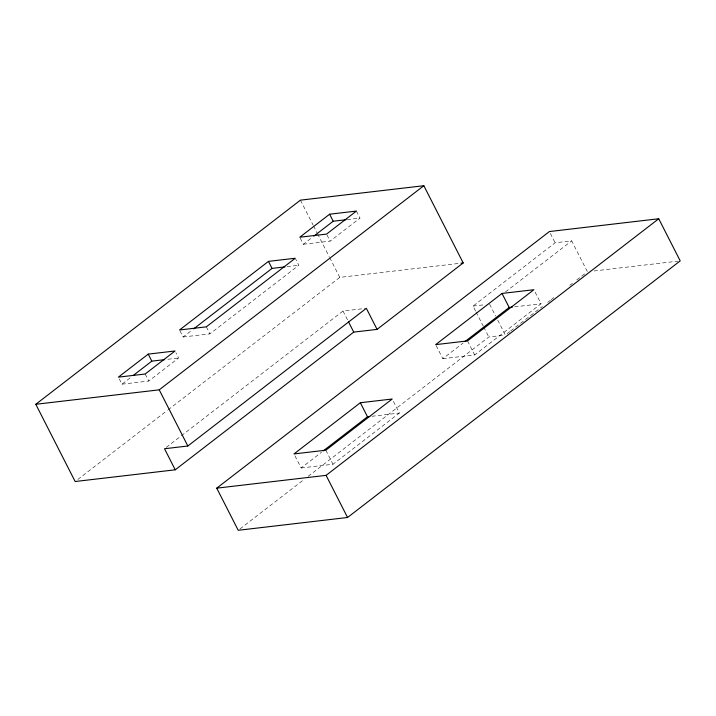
<?xml version="1.0" encoding="UTF-8"?>
<svg xmlns="http://www.w3.org/2000/svg" width="716" height="716" viewBox="0 0 716 716"><rect width="100%" height="100%" fill="white"/><g stroke="black" fill="none" stroke-linecap="round" stroke-linejoin="round"><path stroke-width="0.54" stroke-dasharray="3.58 2.69" d="M119.286 378.898L121.971 384.17L131.628 376.723M179.993 330.855L183.117 336.994L191.924 330.201M300.219 238.115L303.342 244.254L312.122 237.479M121.971 384.17L148.758 381.037L178.606 358.009L175.921 352.737M183.117 336.994L209.904 333.862L298.832 265.269L295.699 259.12M303.342 244.254L330.13 241.122L359.978 218.094L356.398 211.077M77.811 479.469L167.195 410.519M168.081 409.838L339.769 277.387L459.878 263.327M166.273 447.375L180.414 436.474M181.3 435.784L343.009 311.048L365.223 308.444M475.585 311.084L473.043 306.099L555.115 242.787L571.672 240.853L587.415 271.74M505.487 291.904L571.672 240.853M294.938 455.806L301.141 467.978L321.493 452.279M436.142 345.577L442.819 358.68L463.171 342.982M239.985 528.927L303.736 479.747M308.157 476.328L488.786 336.994L504.234 335.186M301.141 467.978L332.994 464.245L399.358 413.051L392.672 399.949M442.819 358.68L474.672 354.948L541.036 303.763L534.834 291.591M507.107 333.692L509.756 331.651M510.633 330.971L542.406 306.466M547.704 302.376L550.344 300.335M551.231 299.655L553.88 297.614M569.766 285.362L572.406 283.321M576.819 279.911L586.529 272.429M347.126 219.597L359.978 218.094M287.044 266.647L298.832 265.269M594.038 270.97L677.989 261.143M473.043 306.099L484.079 304.81M514.67 306.842L541.036 303.763M167.893 359.262L178.606 358.009M371.89 416.273L399.358 413.051M550.344 233.425L555.115 242.787M489.601 304.166L495.696 316.123M497.727 320.106L505.344 335.052M476.095 312.078L483.202 326.031M483.712 327.024L488.786 336.994M467.521 340.905L474.672 354.948M326.997 234.973L330.13 241.122M300.416 200.158L313.035 224.914M313.536 225.898L317.072 232.834M317.573 233.819L329.172 256.596M329.682 257.59L339.769 277.387M343.009 311.048L347.887 320.616M325.834 450.203L332.994 464.245M206.324 326.836L209.904 333.862M145.178 374.012L148.758 381.037"/><path stroke-width="1.07" d="M35.8 404.289L300.416 200.158L423.836 185.713L463.189 262.942L377.072 329.378L353.74 332.108L175.241 469.803L75.153 481.519L35.8 404.289L159.221 389.835L423.836 185.713M148.239 354.125L118.391 377.144L145.178 374.012L175.026 350.983L148.239 354.125L151.819 361.141L164.68 359.638M268.464 261.376L179.546 329.978L206.324 326.836L295.252 258.243L268.464 261.376L272.044 268.402L284.905 266.898M329.62 214.209L299.771 237.238L326.55 234.096L356.398 211.077L329.62 214.209L333.191 221.226L346.052 219.722M133.382 375.363L151.819 361.141M193.687 328.85L272.044 268.402M313.877 236.128L333.191 221.226M175.241 469.803L164.51 448.744L187.834 446.005L366.332 308.31L377.072 329.378M216.742 488.16L549.396 231.554L658.738 218.756L680.2 260.884L347.555 517.489L238.213 530.288L216.742 488.16L326.084 475.361L658.738 218.756M360.345 402.741L293.981 453.935L325.834 450.203L392.198 399.009L360.345 402.741L367.496 416.784L369.698 416.524M502.023 293.444L435.668 344.638L467.521 340.905L533.876 289.72L502.023 293.444L509.183 307.486L512.477 307.101M323.256 450.91L367.496 416.784M464.944 341.613L509.183 307.486M460.988 263.202L463.189 262.942M348.37 321.574L353.74 332.108M326.084 475.361L347.555 517.489M159.221 389.835L187.834 446.005"/></g></svg>
